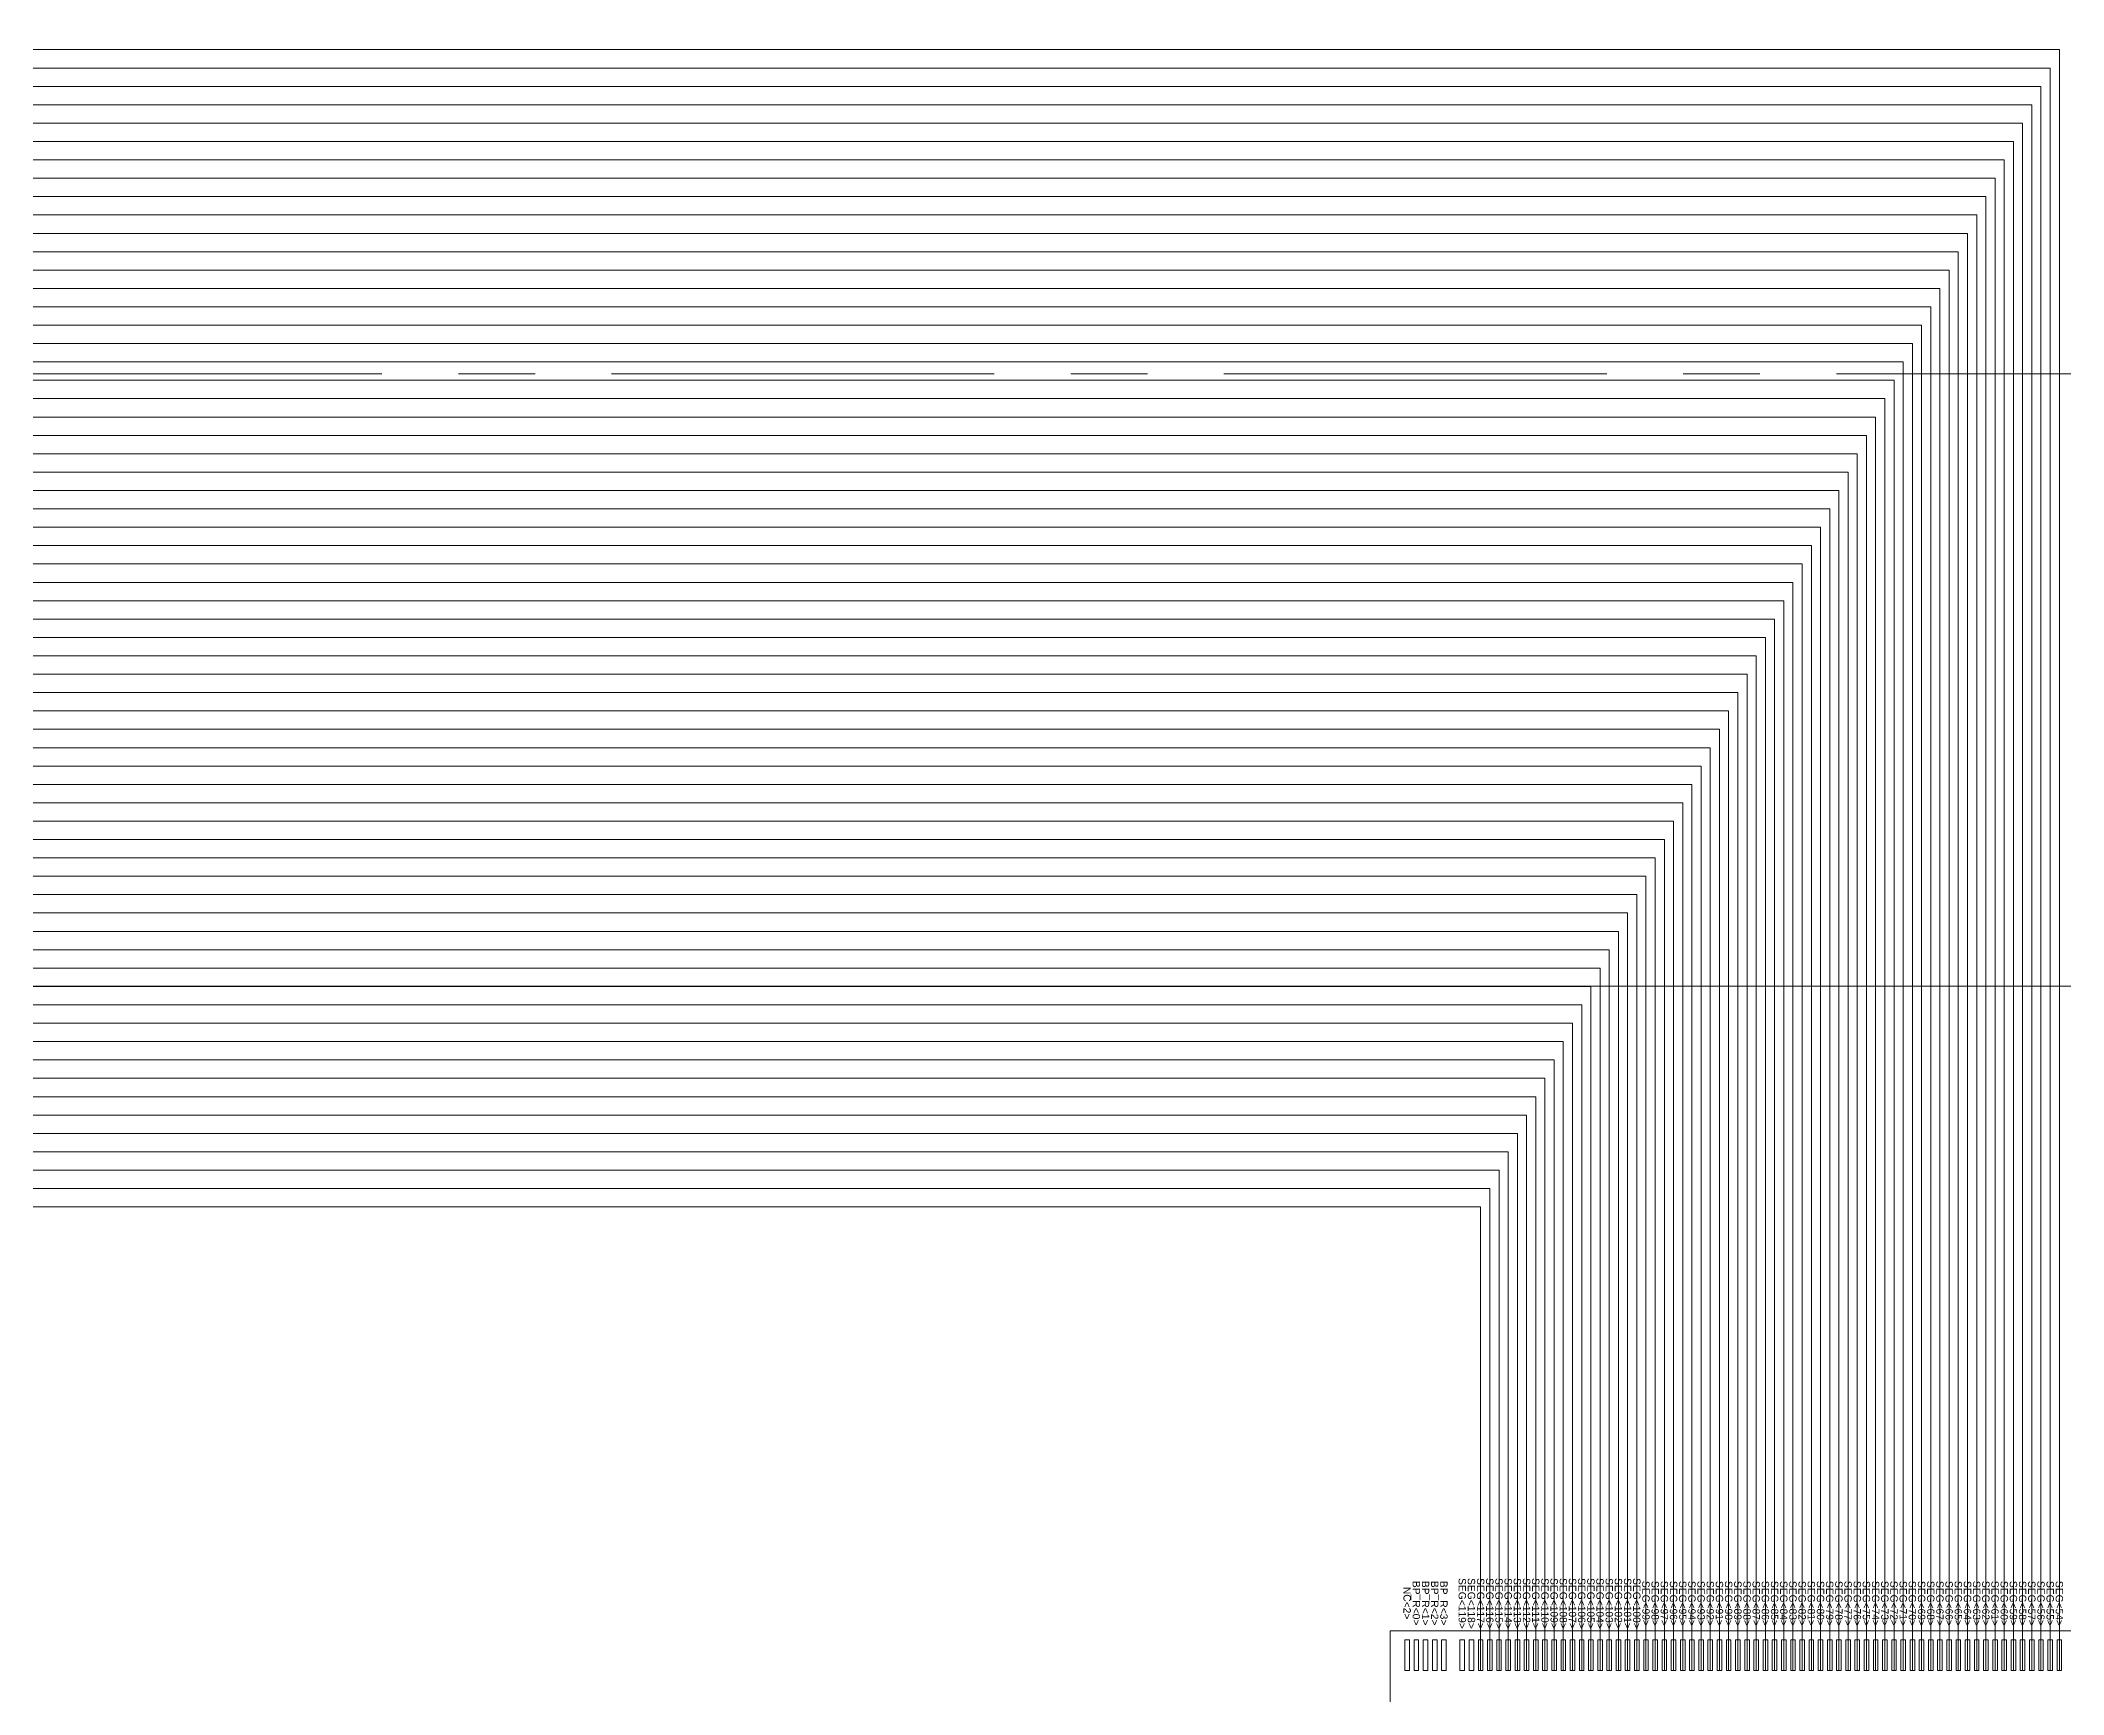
# Model space of a CAD drawing. Extents: x 105 to 1195, y -174 to 82.
# Drawn here: x 793.37 to 799.98, y -112.68 to -107.28 of the extents above; entities that cross this region are included whole.
import ezdxf
from ezdxf.enums import TextEntityAlignment as Align

# ---------------------------------------------------------------- set-up
doc = ezdxf.new("R2010")
doc.units = 0
doc.header["$MEASUREMENT"] = 0
doc.linetypes.add('AUSGEZOGEN', pattern=[0])
doc.linetypes.add('CENTER', pattern=[2, 1.25, -0.25, 0.25, -0.25])
doc.layers.get('0').update_dxf_attribs({"linetype": 'AUSGEZOGEN'})
doc.layers.add('S', color=2, linetype='Continuous', lineweight=0)
doc.layers.add('SEG', color=3, linetype='Continuous')
doc.styles.add('Arial', font='arial.ttf', dxfattribs={"height": 24})

# ---------------------------------------------------------------- blocks, each defined once
blk = doc.blocks.new('0')
at = {"lineweight": 5}
blk.add_line((86, 6), (0, 6), dxfattribs=at)
at = {"linetype": 'CENTER', "lineweight": 5}
blk.add_lwpolyline([(84, 63.2), (84, 8), (2, 8), (2, 63.2)], close=True, dxfattribs=at)
at = {"lineweight": 5}
for points in [[(41.3313, 2.9562), (41.3313, 3.8942), (37.2933, 3.8942), (37.2933, 2.9562)], [(37.3558, 3.7652), (37.3558, 3.8652), (37.3408, 3.8652), (37.3408, 3.7652)], [(37.3858, 3.7652), (37.3858, 3.8652), (37.3708, 3.8652), (37.3708, 3.7652)], [(37.4158, 3.7652), (37.4158, 3.8652), (37.4008, 3.8652), (37.4008, 3.7652)], [(37.4458, 3.7652), (37.4458, 3.8652), (37.4308, 3.8652), (37.4308, 3.7652)], [(37.4758, 3.7652), (37.4758, 3.8652), (37.4608, 3.8652), (37.4608, 3.7652)], [(37.5358, 3.7652), (37.5358, 3.8652), (37.5208, 3.8652), (37.5208, 3.7652)], [(37.5658, 3.7652), (37.5658, 3.8652), (37.5508, 3.8652), (37.5508, 3.7652)], [(37.5958, 3.7652), (37.5958, 3.8652), (37.5808, 3.8652), (37.5808, 3.7652)], [(37.6258, 3.7652), (37.6258, 3.8652), (37.6108, 3.8652), (37.6108, 3.7652)], [(37.6558, 3.7652), (37.6558, 3.8652), (37.6408, 3.8652), (37.6408, 3.7652)], [(37.6858, 3.7652), (37.6858, 3.8652), (37.6708, 3.8652), (37.6708, 3.7652)], [(37.7158, 3.7652), (37.7158, 3.8652), (37.7008, 3.8652), (37.7008, 3.7652)], [(37.7458, 3.7652), (37.7458, 3.8652), (37.7308, 3.8652), (37.7308, 3.7652)], [(37.7758, 3.7652), (37.7758, 3.8652), (37.7608, 3.8652), (37.7608, 3.7652)], [(37.8058, 3.7652), (37.8058, 3.8652), (37.7908, 3.8652), (37.7908, 3.7652)], [(37.8358, 3.7652), (37.8358, 3.8652), (37.8208, 3.8652), (37.8208, 3.7652)], [(37.8658, 3.7652), (37.8658, 3.8652), (37.8508, 3.8652), (37.8508, 3.7652)], [(37.8958, 3.7652), (37.8958, 3.8652), (37.8808, 3.8652), (37.8808, 3.7652)], [(37.9258, 3.7652), (37.9258, 3.8652), (37.9108, 3.8652), (37.9108, 3.7652)], [(37.9558, 3.7652), (37.9558, 3.8652), (37.9408, 3.8652), (37.9408, 3.7652)], [(37.9858, 3.7652), (37.9858, 3.8652), (37.9708, 3.8652), (37.9708, 3.7652)], [(38.0158, 3.7652), (38.0158, 3.8652), (38.0008, 3.8652), (38.0008, 3.7652)], [(38.0458, 3.7652), (38.0458, 3.8652), (38.0308, 3.8652), (38.0308, 3.7652)], [(38.0758, 3.7652), (38.0758, 3.8652), (38.0608, 3.8652), (38.0608, 3.7652)], [(38.1058, 3.7652), (38.1058, 3.8652), (38.0908, 3.8652), (38.0908, 3.7652)], [(38.1358, 3.7652), (38.1358, 3.8652), (38.1208, 3.8652), (38.1208, 3.7652)], [(38.1658, 3.7652), (38.1658, 3.8652), (38.1508, 3.8652), (38.1508, 3.7652)], [(38.1958, 3.7652), (38.1958, 3.8652), (38.1808, 3.8652), (38.1808, 3.7652)], [(38.2258, 3.7652), (38.2258, 3.8652), (38.2108, 3.8652), (38.2108, 3.7652)], [(38.2558, 3.7652), (38.2558, 3.8652), (38.2408, 3.8652), (38.2408, 3.7652)], [(38.2858, 3.7652), (38.2858, 3.8652), (38.2708, 3.8652), (38.2708, 3.7652)], [(38.3158, 3.7652), (38.3158, 3.8652), (38.3008, 3.8652), (38.3008, 3.7652)], [(38.3458, 3.7652), (38.3458, 3.8652), (38.3308, 3.8652), (38.3308, 3.7652)], [(38.3758, 3.7652), (38.3758, 3.8652), (38.3608, 3.8652), (38.3608, 3.7652)], [(38.4058, 3.7652), (38.4058, 3.8652), (38.3908, 3.8652), (38.3908, 3.7652)], [(38.4358, 3.7652), (38.4358, 3.8652), (38.4208, 3.8652), (38.4208, 3.7652)], [(38.4658, 3.7652), (38.4658, 3.8652), (38.4508, 3.8652), (38.4508, 3.7652)], [(38.4958, 3.7652), (38.4958, 3.8652), (38.4808, 3.8652), (38.4808, 3.7652)], [(38.5258, 3.7652), (38.5258, 3.8652), (38.5108, 3.8652), (38.5108, 3.7652)], [(38.5558, 3.7652), (38.5558, 3.8652), (38.5408, 3.8652), (38.5408, 3.7652)], [(38.5858, 3.7652), (38.5858, 3.8652), (38.5708, 3.8652), (38.5708, 3.7652)], [(38.6158, 3.7652), (38.6158, 3.8652), (38.6008, 3.8652), (38.6008, 3.7652)], [(38.6458, 3.7652), (38.6458, 3.8652), (38.6308, 3.8652), (38.6308, 3.7652)], [(38.6758, 3.7652), (38.6758, 3.8652), (38.6608, 3.8652), (38.6608, 3.7652)], [(38.7058, 3.7652), (38.7058, 3.8652), (38.6908, 3.8652), (38.6908, 3.7652)], [(38.7358, 3.7652), (38.7358, 3.8652), (38.7208, 3.8652), (38.7208, 3.7652)], [(38.7658, 3.7652), (38.7658, 3.8652), (38.7508, 3.8652), (38.7508, 3.7652)], [(38.7958, 3.7652), (38.7958, 3.8652), (38.7808, 3.8652), (38.7808, 3.7652)], [(38.8258, 3.7652), (38.8258, 3.8652), (38.8108, 3.8652), (38.8108, 3.7652)], [(38.8558, 3.7652), (38.8558, 3.8652), (38.8408, 3.8652), (38.8408, 3.7652)], [(38.8858, 3.7652), (38.8858, 3.8652), (38.8708, 3.8652), (38.8708, 3.7652)], [(38.9158, 3.7652), (38.9158, 3.8652), (38.9008, 3.8652), (38.9008, 3.7652)], [(38.9458, 3.7652), (38.9458, 3.8652), (38.9308, 3.8652), (38.9308, 3.7652)], [(38.9758, 3.7652), (38.9758, 3.8652), (38.9608, 3.8652), (38.9608, 3.7652)], [(39.0058, 3.7652), (39.0058, 3.8652), (38.9908, 3.8652), (38.9908, 3.7652)], [(39.0208, 3.7652), (39.0358, 3.7652), (39.0358, 3.8652), (39.0208, 3.8652)], [(39.0658, 3.7652), (39.0658, 3.8652), (39.0508, 3.8652), (39.0508, 3.7652)], [(39.0958, 3.7652), (39.0958, 3.8652), (39.0808, 3.8652), (39.0808, 3.7652)], [(39.1258, 3.7652), (39.1258, 3.8652), (39.1108, 3.8652), (39.1108, 3.7652)], [(39.1558, 3.7652), (39.1558, 3.8652), (39.1408, 3.8652), (39.1408, 3.7652)], [(39.1858, 3.7652), (39.1858, 3.8652), (39.1708, 3.8652), (39.1708, 3.7652)], [(39.2158, 3.7652), (39.2158, 3.8652), (39.2008, 3.8652), (39.2008, 3.7652)], [(39.2458, 3.7652), (39.2458, 3.8652), (39.2308, 3.8652), (39.2308, 3.7652)], [(39.2758, 3.7652), (39.2758, 3.8652), (39.2608, 3.8652), (39.2608, 3.7652)], [(39.3058, 3.7652), (39.3058, 3.8652), (39.2908, 3.8652), (39.2908, 3.7652)], [(39.3358, 3.7652), (39.3358, 3.8652), (39.3208, 3.8652), (39.3208, 3.7652)], [(39.3658, 3.7652), (39.3658, 3.8652), (39.3508, 3.8652), (39.3508, 3.7652)], [(39.3958, 3.7652), (39.3958, 3.8652), (39.3808, 3.8652), (39.3808, 3.7652)], [(39.4258, 3.7652), (39.4258, 3.8652), (39.4108, 3.8652), (39.4108, 3.7652)], [(39.4558, 3.7652), (39.4558, 3.8652), (39.4408, 3.8652), (39.4408, 3.7652)], [(39.4858, 3.7652), (39.4858, 3.8652), (39.4708, 3.8652), (39.4708, 3.7652)]]:
    blk.add_lwpolyline(points, close=True, dxfattribs=at)
at = {"layer": 'S', "color": 2, "lineweight": 5, "style": 'Arial'}
for s, p in [('NC<2>', (37.3483, 3.9851)), ('BP_R<0>', (37.3783, 3.985)), ('BP_R<1>', (37.4083, 3.985)), ('BP_R<2>', (37.4383, 3.985)), ('BP_R<3>', (37.4683, 3.985)), ('SEG<119>', (37.5283, 3.984)), ('SEG<118>', (37.5583, 3.984)), ('SEG<117>', (37.5883, 3.984)), ('SEG<116>', (37.6183, 3.984)), ('SEG<115>', (37.6483, 3.984)), ('SEG<114>', (37.6783, 3.984)), ('SEG<113>', (37.7083, 3.984)), ('SEG<112>', (37.7383, 3.984)), ('SEG<111>', (37.7683, 3.984)), ('SEG<110>', (37.7983, 3.984)), ('SEG<109>', (37.8283, 3.984)), ('SEG<108>', (37.8583, 3.984)), ('SEG<107>', (37.8883, 3.984)), ('SEG<106>', (37.9183, 3.984)), ('SEG<105>', (37.9483, 3.984)), ('SEG<104>', (37.9783, 3.984)), ('SEG<103>', (38.0083, 3.984)), ('SEG<102>', (38.0383, 3.984)), ('SEG<101>', (38.0683, 3.984)), ('SEG<100>', (38.0983, 3.984)), ('SEG<99>', (38.1283, 3.984)), ('SEG<98>', (38.1583, 3.984)), ('SEG<97>', (38.1883, 3.984)), ('SEG<96>', (38.2183, 3.984)), ('SEG<95>', (38.2483, 3.984)), ('SEG<94>', (38.2783, 3.984)), ('SEG<93>', (38.3083, 3.984)), ('SEG<92>', (38.3383, 3.984)), ('SEG<91>', (38.3683, 3.984)), ('SEG<90>', (38.3983, 3.984)), ('SEG<89>', (38.4283, 3.984)), ('SEG<88>', (38.4583, 3.984)), ('SEG<87>', (38.4883, 3.984)), ('SEG<86>', (38.5183, 3.984)), ('SEG<85>', (38.5483, 3.984)), ('SEG<84>', (38.5783, 3.984)), ('SEG<83>', (38.6083, 3.984)), ('SEG<82>', (38.6383, 3.984)), ('SEG<81>', (38.6683, 3.984)), ('SEG<80>', (38.6983, 3.984)), ('SEG<79>', (38.7283, 3.984)), ('SEG<78>', (38.7583, 3.984)), ('SEG<77>', (38.7883, 3.984)), ('SEG<76>', (38.8183, 3.984)), ('SEG<75>', (38.8483, 3.984)), ('SEG<74>', (38.8783, 3.984)), ('SEG<73>', (38.9083, 3.984)), ('SEG<72>', (38.9383, 3.984)), ('SEG<71>', (38.9683, 3.984)), ('SEG<70>', (38.9983, 3.984)), ('SEG<69>', (39.0283, 3.984)), ('SEG<68>', (39.0583, 3.984)), ('SEG<67>', (39.0883, 3.984)), ('SEG<66>', (39.1183, 3.984)), ('SEG<65>', (39.1483, 3.984)), ('SEG<64>', (39.1783, 3.984)), ('SEG<63>', (39.2083, 3.984)), ('SEG<62>', (39.2383, 3.984)), ('SEG<61>', (39.2683, 3.984)), ('SEG<60>', (39.2983, 3.984)), ('SEG<59>', (39.3283, 3.984)), ('SEG<58>', (39.3583, 3.984)), ('SEG<57>', (39.3883, 3.984)), ('SEG<56>', (39.4183, 3.984)), ('SEG<55>', (39.4483, 3.984)), ('SEG<54>', (39.4783, 3.984))]:
    blk.add_text(s, height=0.024, rotation=270, dxfattribs=at).set_placement(p, align=Align.MIDDLE_CENTER)

msp = doc.modelspace()

# ---------------------------------------------------------------- linework, layer by layer
at = {"layer": 'SEG', "lineweight": 5}
for p, q in [((799.9631, -107.307), (780.9494, -107.307)), ((799.9631, -112.6009), (799.9631, -107.307)), ((799.9031, -107.427), (765.6744, -107.427)), ((799.9331, -107.367), (765.7344, -107.367)), ((799.9031, -107.427), (799.9031, -112.6009)), ((799.9331, -112.6009), (799.9331, -107.367)), ((799.8731, -107.487), (765.6144, -107.487)), ((799.8731, -107.487), (799.8731, -112.6009)), ((799.8431, -107.547), (765.5544, -107.547)), ((799.8431, -107.547), (799.8431, -112.6009)), ((799.8131, -107.607), (765.4944, -107.607)), ((799.8131, -112.6009), (799.8131, -107.607)), ((799.7831, -107.667), (765.4344, -107.667)), ((799.7831, -107.667), (799.7831, -112.6009)), ((799.7531, -107.727), (765.3744, -107.727)), ((799.7531, -107.727), (799.7531, -112.6009)), ((799.7231, -107.787), (765.3144, -107.787)), ((799.7231, -107.787), (799.7231, -112.6009)), ((799.6931, -107.847), (765.2544, -107.847)), ((799.6931, -112.6009), (799.6931, -107.847)), ((799.6631, -107.907), (765.1944, -107.907)), ((799.6631, -107.907), (799.6631, -112.6009)), ((799.6331, -107.967), (765.1344, -107.967)), ((799.6331, -107.967), (799.6331, -112.6009)), ((799.5731, -108.087), (765.0144, -108.087)), ((799.6031, -108.027), (765.0744, -108.027)), ((799.5731, -112.6009), (799.5731, -108.087)), ((799.6031, -108.027), (799.6031, -112.6009)), ((799.5431, -108.147), (764.9544, -108.147)), ((799.5431, -108.147), (799.5431, -112.6009)), ((799.5131, -108.207), (764.8944, -108.207)), ((799.5131, -108.207), (799.5131, -112.6009)), ((799.4831, -108.267), (764.8344, -108.267)), ((799.4831, -108.267), (799.4831, -112.6009)), ((799.4531, -108.327), (764.7744, -108.327)), ((799.4531, -108.327), (799.4531, -112.6009)), ((799.4231, -108.387), (764.7144, -108.387)), ((799.4231, -108.387), (799.4231, -112.6009)), ((799.3931, -108.447), (764.6544, -108.447)), ((799.3931, -108.447), (799.3931, -112.6009)), ((799.3631, -108.507), (764.5944, -108.507)), ((799.3631, -108.507), (799.3631, -112.6009)), ((799.3331, -108.567), (764.5344, -108.567)), ((799.3331, -112.6009), (799.3331, -108.567)), ((799.3031, -108.627), (764.4744, -108.627)), ((799.3031, -108.627), (799.3031, -112.6009)), ((799.2431, -108.747), (764.3544, -108.747)), ((799.2731, -108.687), (764.4144, -108.687)), ((799.2431, -108.747), (799.2431, -112.6009)), ((799.2731, -108.687), (799.2731, -112.6009)), ((799.2131, -108.807), (764.2944, -108.807)), ((799.2131, -112.6009), (799.2131, -108.807)), ((799.1831, -108.867), (764.2344, -108.867)), ((799.1831, -108.867), (799.1831, -112.6009)), ((799.1531, -108.927), (764.1744, -108.927)), ((799.1531, -108.927), (799.1531, -112.6009)), ((799.1231, -108.987), (764.1144, -108.987)), ((799.1231, -108.987), (799.1231, -112.6009)), ((799.0931, -109.047), (764.0544, -109.047)), ((799.0931, -109.047), (799.0931, -112.6009)), ((799.0631, -109.107), (763.9944, -109.107)), ((799.0631, -109.107), (799.0631, -112.6009)), ((799.0331, -109.167), (763.9344, -109.167)), ((799.0331, -109.167), (799.0331, -112.6009)), ((799.0031, -109.227), (763.8744, -109.227)), ((799.0031, -109.227), (799.0031, -112.6009)), ((798.9731, -109.287), (763.8144, -109.287)), ((798.9731, -109.287), (798.9731, -112.6009)), ((798.9131, -109.407), (763.6944, -109.407)), ((798.9431, -109.347), (763.7544, -109.347)), ((798.9131, -109.407), (798.9131, -112.6009)), ((798.9431, -109.347), (798.9431, -112.6009)), ((798.8831, -109.467), (763.6344, -109.467)), ((798.8831, -109.467), (798.8831, -112.6009)), ((798.8531, -109.527), (763.5744, -109.527)), ((798.8531, -109.527), (798.8531, -112.6009)), ((798.8231, -109.587), (763.5144, -109.587)), ((798.8231, -109.587), (798.8231, -112.6009)), ((798.7931, -109.647), (763.4544, -109.647)), ((798.7931, -109.647), (798.7931, -112.6009)), ((798.7631, -109.707), (763.3944, -109.707)), ((798.7631, -109.707), (798.7631, -112.6009)), ((798.7331, -109.767), (763.3344, -109.767)), ((798.7331, -109.767), (798.7331, -112.6009)), ((798.7031, -109.827), (763.2744, -109.827)), ((798.7031, -109.827), (798.7031, -112.6009)), ((798.6731, -109.887), (763.2144, -109.887)), ((798.6731, -109.887), (798.6731, -112.6009)), ((798.6131, -110.007), (763.0944, -110.007)), ((798.6431, -109.947), (763.1544, -109.947)), ((798.6131, -110.007), (798.6131, -112.6009)), ((798.6431, -109.947), (798.6431, -112.6009)), ((798.5831, -110.067), (763.0344, -110.067)), ((798.5831, -110.067), (798.5831, -112.6009)), ((798.5531, -110.127), (762.9744, -110.127)), ((798.5531, -110.127), (798.5531, -112.6009)), ((798.5231, -110.187), (762.9144, -110.187)), ((798.5231, -110.187), (798.5231, -112.6009)), ((798.4931, -110.247), (762.8544, -110.247)), ((798.4931, -110.247), (798.4931, -112.6009)), ((798.4631, -110.307), (762.7944, -110.307)), ((798.4631, -110.307), (798.4631, -112.6009)), ((798.4331, -110.367), (762.7344, -110.367)), ((798.4331, -110.367), (798.4331, -112.6009)), ((798.4031, -110.427), (762.6744, -110.427)), ((798.4031, -110.427), (798.4031, -112.6009)), ((798.3731, -110.487), (762.6144, -110.487)), ((798.3731, -110.487), (798.3731, -112.6009)), ((798.3431, -110.547), (762.5544, -110.547)), ((798.3431, -110.547), (798.3431, -112.6009)), ((798.2831, -110.667), (762.4344, -110.667)), ((798.3131, -110.607), (762.4944, -110.607)), ((798.2831, -110.667), (798.2831, -112.6009)), ((798.3131, -110.607), (798.3131, -112.6009)), ((798.2531, -110.727), (762.3744, -110.727)), ((798.2531, -110.727), (798.2531, -112.6009)), ((798.2231, -110.787), (762.3144, -110.787)), ((798.2231, -110.787), (798.2231, -112.6009)), ((798.1931, -110.847), (762.2544, -110.847)), ((798.1931, -110.847), (798.1931, -112.6009)), ((798.1631, -110.907), (762.1944, -110.907)), ((798.1631, -110.907), (798.1631, -112.6009)), ((798.1331, -110.967), (762.1344, -110.967)), ((798.1331, -110.967), (798.1331, -112.6009)), ((798.1031, -111.027), (762.0744, -111.027)), ((798.1031, -111.027), (798.1031, -112.6009)), ((798.0731, -111.087), (762.0144, -111.087)), ((798.0731, -111.087), (798.0731, -112.6009))]:
    msp.add_line(p, q, dxfattribs=at)

# ---------------------------------------------------------------- block references
at = {"lineweight": 5}
msp.add_blockref('0', (760.4848, -116.3662), dxfattribs=at)

doc.saveas('drawing.dxf')
